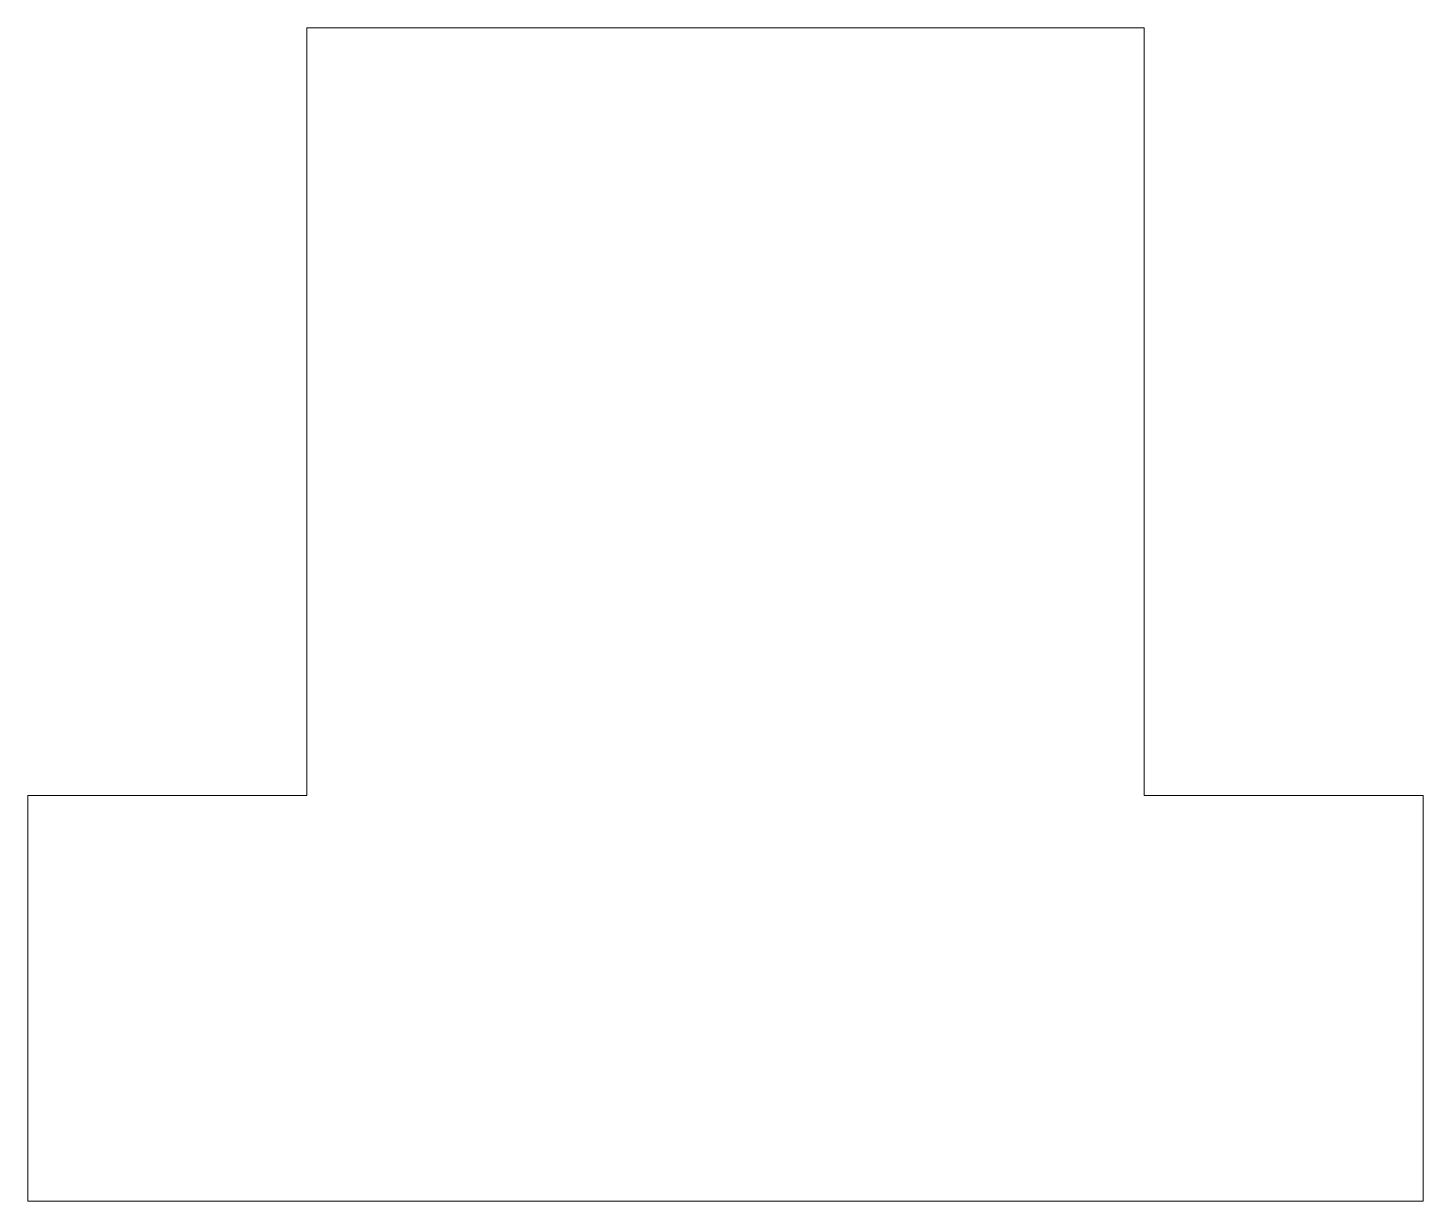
# Model space of a CAD drawing. Header units: inches. Extents: x 1520 to 1560, y -187.5 to -153.8.
import ezdxf

# ---------------------------------------------------------------- set-up
doc = ezdxf.new("R2010")
doc.units = ezdxf.units.IN
doc.header["$MEASUREMENT"] = 0
doc.layers.add('Text', color=7, linetype='Continuous', lineweight=13)

msp = doc.modelspace()

# ---------------------------------------------------------------- linework, layer by layer
at = {"layer": 'Text', "color": 7, "flags": 128}
msp.add_lwpolyline([(1527.951537, -153.847831), (1551.951537, -153.847831), (1551.951537, -175.847831), (1559.951537, -175.847831), (1559.951537, -187.472831), (1519.951537, -187.472831), (1519.951537, -175.847831), (1527.951537, -175.847831), (1527.951537, -153.847831)], close=True, dxfattribs=at)

doc.saveas('drawing.dxf')
